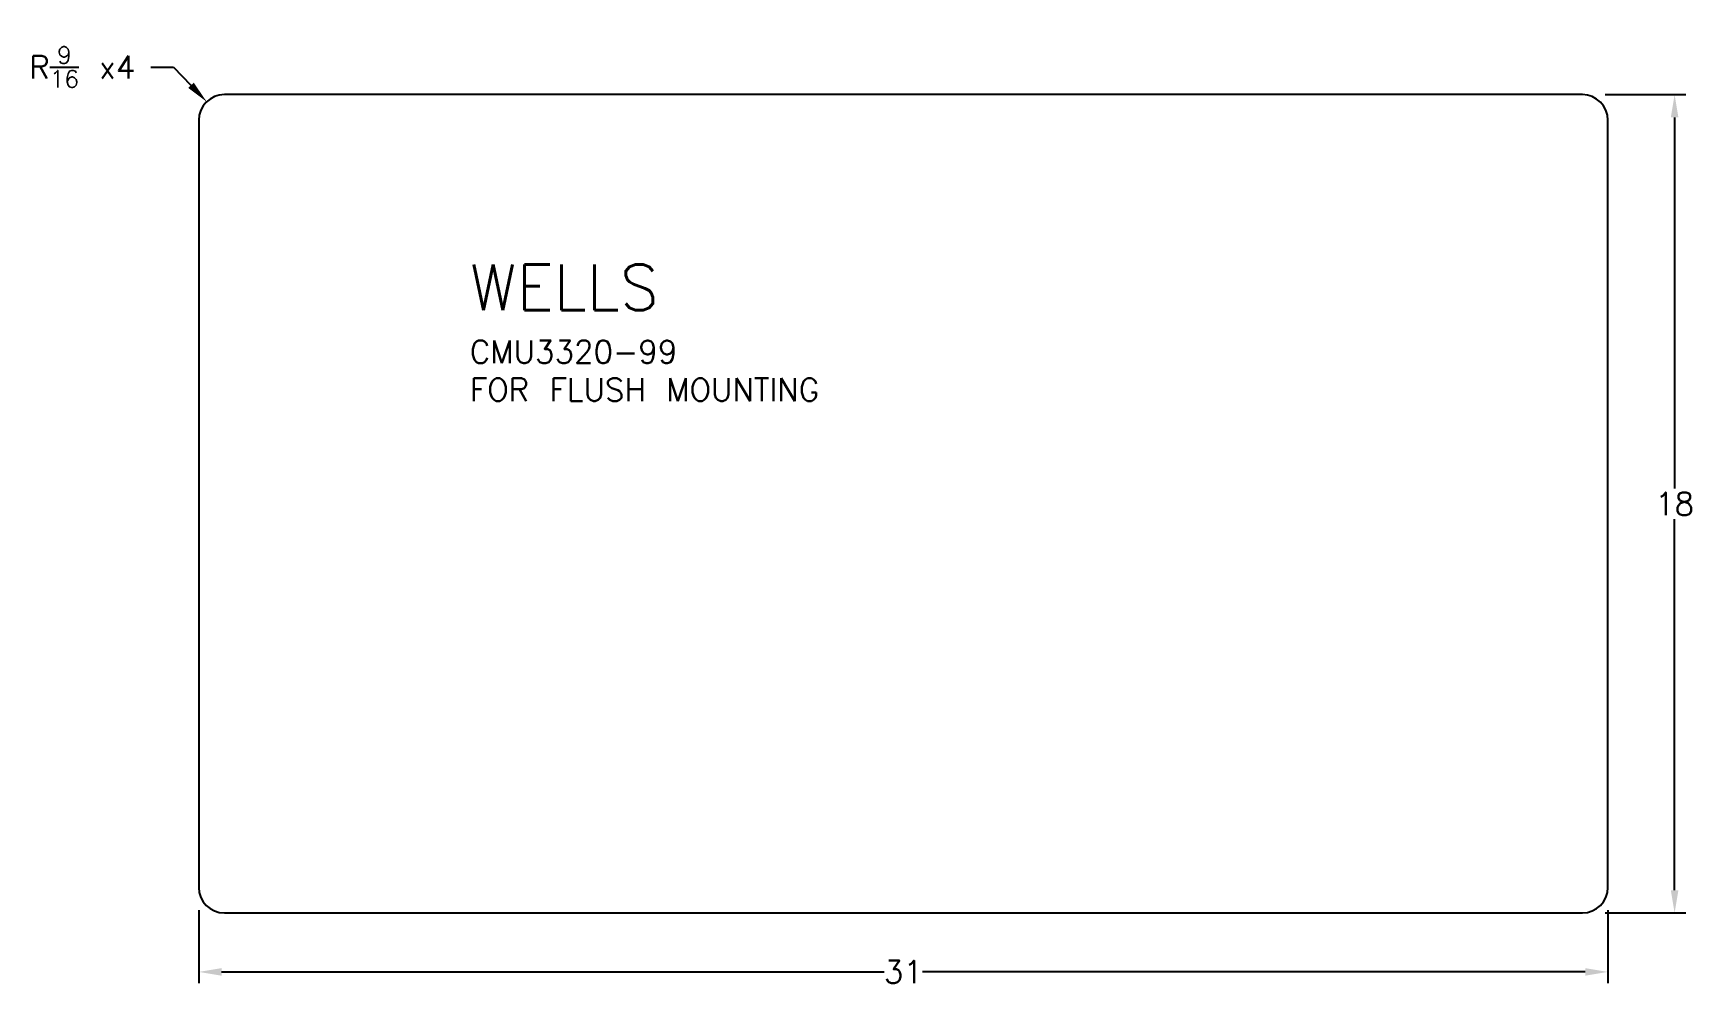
# Model space of a CAD drawing. Header units: inches. Extents: x 22.9 to 59.4, y 13.6 to 34.6.
import ezdxf

# ---------------------------------------------------------------- set-up
doc = ezdxf.new("R2010")
doc.units = ezdxf.units.IN
doc.header["$MEASUREMENT"] = 0
doc.styles.get("Standard").update_dxf_attribs({"font": 'txt', "bigfont": 'gbcbig.shx'})
doc.dimstyles.get("Standard").update_dxf_attribs({"dimtxt": 0.5, "dimasz": 0.5, "dimexe": 0.25, "dimexo": 0.5, "dimgap": 0.09, "dimtad": 0, "dimtih": 1, "dimtoh": 1, "dimdec": 4, "dimzin": 0, "dimdsep": 46, "dimlunit": 5, "dimtxsty": 'Standard', "dimcen": 0, "dimadec": 0, "dimazin": 0, "dimtfac": 0.75, "dimtdec": 4, "dimtofl": 0, "dimtmove": 0, "dimatfit": 3, "dimfxl": 1, "dimfrac": 1, "dimtolj": 1, "dimtzin": 0, "dimarcsym": 0})

# ---------------------------------------------------------------- blocks, each defined once
blk = doc.blocks.new('*D6')
at = {"color": 0, "lineweight": -2}
for p, q in [((57.457, 33.207), (59.235, 33.207)), ((58.985, 32.707), (58.985, 24.547)), ((58.985, 15.707), (58.985, 23.867)), ((57.457, 15.207), (59.235, 15.207))]:
    blk.add_line(p, q, dxfattribs=at)
at = {"color": 0}
for points in [[(58.902, 32.707), (59.069, 32.707), (58.985, 33.207)], [(58.902, 15.707), (59.069, 15.707), (58.985, 15.207)]]:
    blk.add_solid(points, dxfattribs=at)
at = {"layer": 'Defpoints', "color": 0}
for p in [(56.957, 33.207), (56.957, 15.207), (58.985, 15.207)]:
    blk.add_point(p, dxfattribs=at)
at = {"color": 0, "insert": (58.985, 24.207), "char_height": 0.5, "attachment_point": 5}
blk.add_mtext('\\A1;18', dxfattribs=at)
blk = doc.blocks.new('*D7')
at = {"color": 0, "lineweight": -2}
for p, q in [((26.535, 15.27), (26.535, 13.661)), ((57.519, 15.27), (57.519, 13.661)), ((27.035, 13.911), (41.604, 13.911)), ((57.019, 13.911), (42.45, 13.911))]:
    blk.add_line(p, q, dxfattribs=at)
at = {"color": 0}
for points in [[(27.035, 13.994), (27.035, 13.827), (26.535, 13.911)], [(57.019, 13.994), (57.019, 13.827), (57.519, 13.911)]]:
    blk.add_solid(points, dxfattribs=at)
at = {"layer": 'Defpoints', "color": 0}
for p in [(26.535, 15.77), (57.519, 15.77), (26.535, 13.911)]:
    blk.add_point(p, dxfattribs=at)
at = {"color": 0, "insert": (42.027, 13.911), "char_height": 0.5, "attachment_point": 5}
blk.add_mtext('\\A1;31', dxfattribs=at)
blk = doc.blocks.new('*D8')
at = {"color": 0, "lineweight": -2}
for p, q in [((25.48, 33.814), (25.98, 33.814)), ((25.98, 33.814), (26.363, 33.413))]:
    blk.add_line(p, q, dxfattribs=at)
at = {"color": 0}
blk.add_solid([(26.424, 33.47), (26.303, 33.355), (26.709, 33.051)], dxfattribs=at)
at = {"layer": 'Defpoints', "color": 0}
for p in [(26.709, 33.051), (27.098, 32.645)]:
    blk.add_point(p, dxfattribs=at)
at = {"color": 0, "insert": (23.974, 33.814), "char_height": 0.5, "attachment_point": 5}
blk.add_mtext('\\A1;R{\\H0.75x;\\S9/16;} x4', dxfattribs=at)

msp = doc.modelspace()

# ---------------------------------------------------------------- linework, layer by layer
for p, q in [((56.95676, 33.20708), (27.09751, 33.20708)), ((26.53501, 32.64458), (26.53501, 15.76958)), ((57.51926, 15.76958), (57.51926, 32.64458)), ((27.09751, 15.20708), (56.95676, 15.20708))]:
    msp.add_line(p, q)
for centre, start, end in [((27.09751, 32.64458), 90, 180), ((56.95676, 32.64458), 0, 90), ((27.09751, 15.76958), 180, 270), ((56.95676, 15.76958), 270, 0)]:
    msp.add_arc(centre, 0.5625, start, end)

# ---------------------------------------------------------------- texts
at = {"insert": (32.49348, 29.46813), "char_height": 0.2, "width": 9.5289422, "attachment_point": 1}
msp.add_mtext('{\\H5x;WELLS\\H0.5x; }\\P{\\H2.5x;CMU3320-99\\PFOR FLUSH MOUNTING}', dxfattribs=at)

# ---------------------------------------------------------------- dimensions: what is measured, and where the dimension line sits
dim = msp.add_radius_dim(center=(27.09751, 32.64458), mpoint=(26.70887, 33.05123), text='<> x4', dimstyle='Standard')
dim.commit()
dim.dimension.update_dxf_attribs({"geometry": '*D8', "text_midpoint": (23.97352, 33.81371), "dimtype": 164})
dim = msp.add_linear_dim(base=(58.98547, 15.20708), p1=(56.95676, 33.20708), p2=(56.95676, 15.20708), angle=90, dimstyle='Standard')
dim.commit()
dim.dimension.update_dxf_attribs({"geometry": '*D6', "text_midpoint": (58.98547, 24.20708)})
dim = msp.add_linear_dim(base=(26.5350084788, 13.9105815311), p1=(57.5192584788, 15.7695776797), p2=(26.5350084788, 15.7695776797), dimstyle='Standard')
dim.commit()
dim.dimension.update_dxf_attribs({"geometry": '*D7', "text_midpoint": (42.0271334788, 13.9105815311)})

doc.saveas('drawing.dxf')
